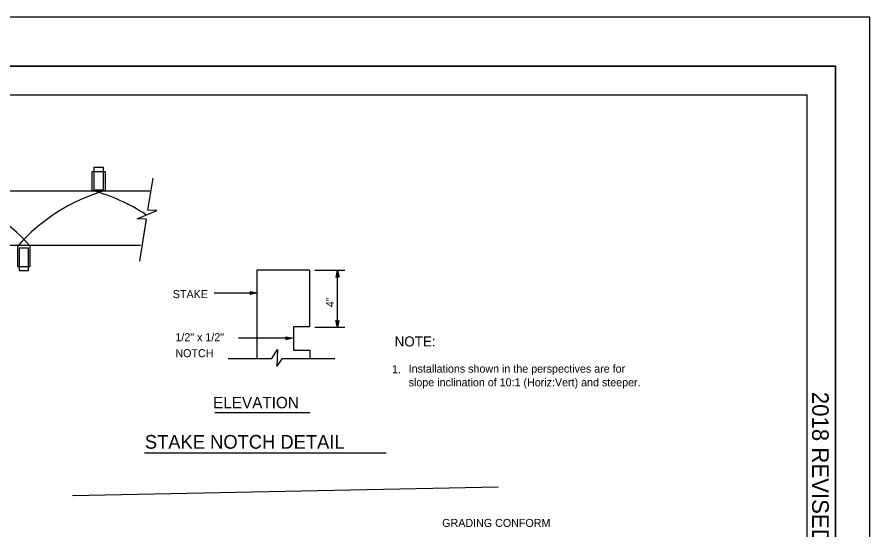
# Model space of a CAD drawing. Extents: x -893 to 867, y -474 to 712.
# Drawn here: x 120 to 867, y 264 to 712 of the extents above; entities that cross this region are included whole.
import ezdxf

# ---------------------------------------------------------------- set-up
doc = ezdxf.new("R2010")
doc.units = 0
for name, color, linetype in [('1 Control', 7, 'Continuous'), ('10 Sheet Format', 7, 'Continuous'), ('56 Stage 3 Anno', 7, 'Continuous'), ('57 Undefined', 7, 'Continuous'), ('60 Nongeo Data', 7, 'Continuous'), ('63 Seal and Sig', 7, 'Continuous')]:
    doc.layers.add(name, color=color, linetype=linetype)

msp = doc.modelspace()

# ---------------------------------------------------------------- linework, layer by layer
at = {"layer": '1 Control'}
for p, q in [((293.45, 366.39), (376.47, 366.39)), ((231.98, 331.03), (443.33, 331.03))]:
    msp.add_line(p, q, dxfattribs=at)
at = {"layer": '10 Sheet Format'}
for p, q in [((-863.45, 668.96), (836.55, 668.96)), ((836.55, 668.96), (836.55, -431.04)), ((-813.45, 643.97), (811.54, 643.97)), ((811.54, -406.03), (811.54, 643.97))]:
    msp.add_line(p, q, dxfattribs=at)
for points in [[(-893.45, -474.04), (866.55, -474.04), (866.55, 711.96), (-893.45, 711.96)], [(-863.45, -431.04), (836.55, -431.04), (836.55, 668.96), (-863.45, 668.96)]]:
    msp.add_lwpolyline(points, close=True, dxfattribs=at)
at = {"layer": '56 Stage 3 Anno'}
for p, q in [((325.22, 470.8), (324.4, 472.09)), ((324.4, 472.09), (324.4, 472.09)), ((324.4, 472.09), (330.34, 470.95)), ((330.34, 470.95), (324.47, 469.47)), ((324.47, 469.47), (325.22, 470.8)), ((324.62, 471.75), (328.98, 470.91)), ((328.97, 470.9), (324.69, 469.83)), ((324.86, 471.4), (327.62, 470.87)), ((327.62, 470.87), (324.86, 470.17)), ((325.04, 471.07), (326.26, 470.83)), ((326.26, 470.83), (325.08, 470.53)), ((330.34, 470.95), (330.34, 470.95)), ((324.47, 469.47), (324.47, 469.47)), ((356.32, 431.06), (355.49, 432.36)), ((355.49, 432.36), (355.49, 432.36)), ((355.49, 432.36), (361.43, 431.21)), ((361.43, 431.21), (355.57, 429.73)), ((355.57, 429.73), (356.32, 431.06)), ((355.57, 429.73), (355.57, 429.73)), ((355.72, 432.02), (360.08, 431.17)), ((360.07, 431.17), (355.79, 430.09)), ((358.72, 431.14), (355.95, 430.44)), ((355.96, 431.67), (358.72, 431.14)), ((356.14, 431.33), (357.36, 431.1)), ((357.36, 431.1), (356.18, 430.8)), ((361.43, 431.21), (361.43, 431.21))]:
    msp.add_line(p, q, dxfattribs=at)
at = {"layer": '57 Undefined'}
for p, q in [((239.15, 571.18), (234.64, 543.18)), ((233.39, 535.4), (227.48, 498.61)), ((380.82, 490.57), (407.22, 490.57)), ((399.64, 484.39), (400.79, 490.33)), ((400.93, 485.21), (399.64, 484.39)), ((399.98, 484.61), (400.82, 488.97)), ((400.33, 484.85), (400.86, 487.61)), ((400.67, 485.03), (400.9, 486.25)), ((400.79, 440.91), (400.79, 490.33)), ((400.79, 490.33), (400.79, 490.33)), ((400.79, 490.33), (402.27, 484.46)), ((400.83, 488.96), (401.9, 484.68)), ((400.86, 487.61), (401.56, 484.85)), ((400.9, 486.25), (401.2, 485.07)), ((402.27, 484.46), (400.93, 485.21)), ((399.64, 484.39), (399.64, 484.39)), ((402.26, 484.46), (402.26, 484.46)), ((292.83, 470.95), (330.34, 470.95)), ((380.82, 440.91), (407.22, 440.91)), ((400.79, 440.91), (399.31, 446.77)), ((399.31, 446.77), (399.31, 446.77)), ((399.31, 446.77), (400.64, 446.02)), ((400.74, 442.27), (399.67, 446.55)), ((400.71, 443.62), (400.01, 446.39)), ((400.67, 444.98), (400.37, 446.16)), ((400.64, 446.02), (401.93, 446.85)), ((400.91, 446.2), (400.67, 444.98)), ((401.24, 446.38), (400.71, 443.62)), ((401.59, 446.62), (400.75, 442.26)), ((401.93, 446.85), (400.79, 440.91)), ((400.79, 440.91), (400.79, 440.91)), ((401.93, 446.85), (401.93, 446.85)), ((361.43, 431.21), (314.24, 431.21)), ((305.15, 413.59), (343.33, 413.59)), ((352.71, 413.59), (398.36, 413.59))]:
    msp.add_line(p, q, dxfattribs=at)
for points in [[(233.39, 535.4), (225.46, 535.68), (242.58, 542.9), (234.64, 543.18)], [(343.33, 413.59), (348.33, 421.28), (347.75, 406.43), (352.71, 413.59)]]:
    msp.add_lwpolyline(points, dxfattribs=at)
at = {"layer": '60 Nongeo Data'}
for p, q in [((362.15, 441.13), (362.15, 420.81)), ((376.34, 441.13), (362.15, 441.13)), ((362.15, 420.81), (376.63, 420.81)), ((541.4, 301.04), (168.91, 293.36))]:
    msp.add_line(p, q, dxfattribs=at)
for points in [[(330.34, 491.08), (376.24, 491.08), (376.34, 441.13)], [(330.34, 413.59), (330.34, 491.08)], [(376.63, 420.81), (376.63, 413.59)]]:
    msp.add_lwpolyline(points, dxfattribs=at)
at = {"layer": '63 Seal and Sig'}
for p, q in [((236.49, 559.72), (42.7, 559.72)), ((41.21, 512.43), (228.34, 512.43))]:
    msp.add_line(p, q, dxfattribs=at)
for points in [[(186.16, 560.3), (186.17, 577), (197.35, 577), (197.36, 560.19)], [(120.68, 511.32), (120.7, 493.95), (131.87, 493.95), (131.9, 511.65)]]:
    msp.add_lwpolyline(points, dxfattribs=at)
for points in [[(187.61, 560.99), (195.9, 560.99), (195.9, 580.41), (187.61, 580.41)], [(130.43, 509.95), (122.14, 509.95), (122.14, 490.54), (130.43, 490.54)]]:
    msp.add_lwpolyline(points, close=True, dxfattribs=at)
for centre, radius, start, end in [((11.35, 406.33), 160.05, 41.12285, 74.06295), ((241.52, 406.37), 160.05, 105.98967, 139.02468), ((145.91, 408.03), 157.51, 56.40348, 75.23247)]:
    msp.add_arc(centre, radius, start, end, dxfattribs=at)

# ---------------------------------------------------------------- texts
at = {"layer": '10 Sheet Format'}
msp.add_text('2018 REVISED STANDARD PLAN RSP H51', height=14.5, rotation=270, dxfattribs=at).set_placement((815.96, 384.36))
at = {"layer": '57 Undefined'}
for s, height, rotation, p in [('STAKE', 7, 360, (256.7, 466.29)), ('4"', 7, 90, (397.75, 458.39)), ('1/2" x 1/2"', 7, 360, (258.94, 428.63)), ('NOTE:', 8.75, 360, (450.75, 424.01)), ('NOTCH', 7, 360, (258.94, 414.63)), ('1.', 7, 360, (448.5, 400.64)), ('Installations shown in the perspectives are for', 7, 360, (463, 401.12)), ('slope inclination of 10:1 (Horiz:Vert) and steeper.', 7, 360, (463, 389.2)), ('ELEVATION', 10, 360, (291.93, 369.93)), ('STAKE NOTCH DETAIL', 12, 360, (232.21, 334.64)), ('GRADING CONFORM', 7, 360, (492.35, 266.26))]:
    msp.add_text(s, height=height, rotation=rotation, dxfattribs=at).set_placement(p)

doc.saveas('drawing.dxf')
